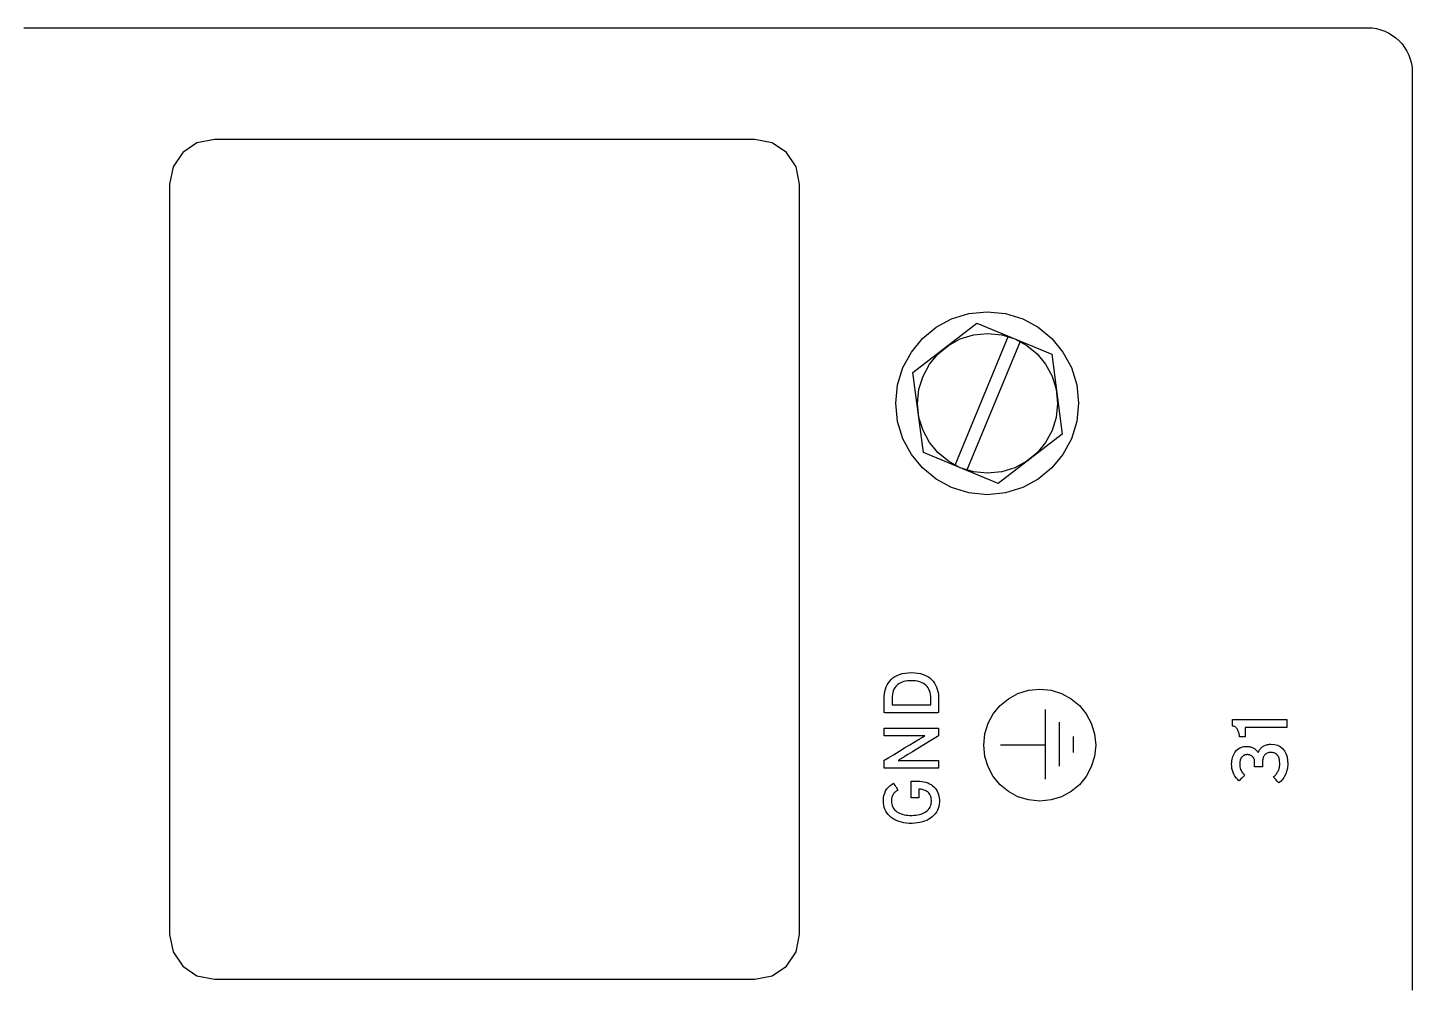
# Model space of a CAD drawing. Extents: x 1 to 47.7, y 0.2 to 33.3.
# Drawn here: x 34.264 to 36.737, y 17.798 to 19.51 of the extents above; entities that cross this region are included whole.
import ezdxf

# ---------------------------------------------------------------- set-up
doc = ezdxf.new("R2010")
doc.units = 0
doc.header["$MEASUREMENT"] = 0
doc.layers.add('4_0_____DWG', color=7, linetype='CONTINUOUS')

msp = doc.modelspace()

# ---------------------------------------------------------------- linework, layer by layer
at = {"layer": '4_0_____DWG'}
for points in [[(34.2575, 19.5102), (34.4822, 19.5102), (34.594, 19.5102), (34.7051, 19.5102), (34.8154, 19.5102), (34.9245, 19.5102), (35.0323, 19.5102), (35.1386, 19.5102), (35.2431, 19.5102), (35.3457, 19.5102), (35.3962, 19.5102), (35.4461, 19.5102), (35.4954, 19.5102), (35.544, 19.5102), (35.592, 19.5102), (35.6393, 19.5102), (35.6859, 19.5102), (35.7318, 19.5102), (35.7768, 19.5102), (35.8211, 19.5102), (35.8646, 19.5102), (35.9072, 19.5102), (35.949, 19.5102), (35.9898, 19.5102), (36.0297, 19.5102), (36.0686, 19.5102), (36.1066, 19.5102), (36.1435, 19.5102), (36.1794, 19.5102), (36.2142, 19.5102), (36.2479, 19.5102), (36.2805, 19.5102), (36.3119, 19.5102), (36.3422, 19.5102), (36.3712, 19.5102), (36.3991, 19.5102), (36.4256, 19.5102), (36.4509, 19.5102), (36.4748, 19.5102), (36.4974, 19.5102), (36.5186, 19.5102), (36.5384, 19.5102), (36.5568, 19.5102), (36.5738, 19.5102), (36.5892, 19.5102), (36.6032, 19.5102), (36.6156, 19.5102), (36.6264, 19.5102), (36.6357, 19.5102), (36.6433, 19.5102), (36.6493, 19.5102), (36.6536, 19.5102), (36.6562, 19.5102), (36.6571, 19.5102), (36.6571, 19.5102), (36.6652, 19.5098), (36.6732, 19.5086), (36.6809, 19.5066), (36.6882, 19.5039), (36.6952, 19.5006), (36.7018, 19.4965), (36.7079, 19.4919), (36.7136, 19.4868), (36.7188, 19.4811), (36.7234, 19.4749), (36.7274, 19.4683), (36.7308, 19.4613), (36.7335, 19.454), (36.7354, 19.4463), (36.7367, 19.4384), (36.7371, 19.4302), (36.7371, 19.4294), (36.7371, 19.4271), (36.7371, 19.4232), (36.7371, 19.4178), (36.7371, 19.4109), (36.7371, 19.4025), (36.7371, 19.3926), (36.7371, 19.3812), (36.7371, 19.3683), (36.7371, 19.354), (36.7371, 19.3383), (36.7371, 19.3211), (36.7371, 19.3025), (36.7371, 19.2825), (36.7371, 19.2611), (36.7371, 19.2383), (36.7371, 19.2141), (36.7371, 19.1886), (36.7371, 19.1618), (36.7371, 19.1336), (36.7371, 19.1041), (36.7371, 19.0733), (36.7371, 19.0411), (36.7371, 19.0078), (36.7371, 18.9731), (36.7371, 18.9372), (36.7371, 18.9), (36.7371, 18.8616), (36.7371, 18.822), (36.7371, 18.7811), (36.7371, 18.7391), (36.7371, 18.6959), (36.7371, 18.6515), (36.7371, 18.6059), (36.7371, 18.5592), (36.7371, 18.5114), (36.7371, 18.4624), (36.7371, 18.4123), (36.7371, 18.3612), (36.7371, 18.3089), (36.7371, 18.2555), (36.7371, 18.2011), (36.7371, 18.1457), (36.7371, 18.0892), (36.7371, 18.0317), (36.7371, 17.9731), (36.7371, 17.9136), (36.7371, 17.8531), (36.7371, 17.7915)], [(35.9596, 18.9824), (36.093, 18.9272), (36.1119, 18.7841), (35.9974, 18.6962), (35.8641, 18.7513), (35.8451, 18.8944), (35.9596, 18.9824)], [(36.0154, 18.9593), (35.9198, 18.7283)], [(35.9416, 18.7193), (36.0372, 18.9503)], [(36.0818, 18.1678), (36.0818, 18.2923)], [(36.1068, 18.1912), (36.1068, 18.27)], [(36.0818, 18.2288), (36.0018, 18.2288)], [(36.1318, 18.2156), (36.1318, 18.2445)]]:
    msp.add_lwpolyline(points, dxfattribs=at)
for points in [[(34.5176, 17.8907), (34.5239, 17.8596), (34.5411, 17.8342), (34.5665, 17.817), (34.5976, 17.8107), (34.6085, 17.8107), (34.6391, 17.8107), (34.6867, 17.8107), (34.7484, 17.8107), (34.8215, 17.8107), (34.903, 17.8107), (35.0801, 17.8107), (35.2573, 17.8107), (35.3388, 17.8107), (35.4119, 17.8107), (35.4736, 17.8107), (35.5212, 17.8107), (35.5518, 17.8107), (35.5626, 17.8107), (35.5938, 17.817), (35.6192, 17.8342), (35.6364, 17.8596), (35.6426, 17.8907), (35.6426, 17.8946), (35.6426, 17.9058), (35.6426, 17.9483), (35.6426, 18.0144), (35.6426, 18.1001), (35.6426, 18.2015), (35.6426, 18.3147), (35.6426, 18.5607), (35.6426, 18.8068), (35.6426, 18.92), (35.6426, 19.0214), (35.6426, 19.1071), (35.6426, 19.1732), (35.6426, 19.2157), (35.6426, 19.2269), (35.6426, 19.2307), (35.6364, 19.2619), (35.6192, 19.2873), (35.5938, 19.3045), (35.5626, 19.3107), (35.5518, 19.3107), (35.5212, 19.3107), (35.4736, 19.3107), (35.4119, 19.3107), (35.3388, 19.3107), (35.2573, 19.3107), (35.0801, 19.3107), (34.903, 19.3107), (34.8215, 19.3107), (34.7484, 19.3107), (34.6867, 19.3107), (34.6391, 19.3107), (34.6085, 19.3107), (34.5976, 19.3107), (34.5665, 19.3045), (34.5411, 19.2873), (34.5239, 19.2619), (34.5176, 19.2307), (34.5176, 19.2269), (34.5176, 19.2157), (34.5176, 19.1732), (34.5176, 19.1071), (34.5176, 19.0214), (34.5176, 18.92), (34.5176, 18.8068), (34.5176, 18.5607), (34.5176, 18.3147), (34.5176, 18.2015), (34.5176, 18.1001), (34.5176, 18.0144), (34.5176, 17.9483), (34.5176, 17.9058), (34.5176, 17.8946), (34.5176, 17.8907)], [(35.9778, 19.003), (36.0107, 18.9997), (36.0414, 18.9902), (36.0691, 18.9751), (36.0933, 18.9551), (36.1132, 18.9309), (36.1283, 18.9032), (36.1378, 18.8725), (36.1411, 18.8395), (36.1378, 18.8066), (36.1283, 18.7759), (36.1132, 18.7481), (36.0933, 18.7239), (36.0691, 18.7039), (36.0414, 18.6889), (36.0107, 18.6793), (35.9778, 18.676), (35.9449, 18.6793), (35.9143, 18.6889), (35.8865, 18.7039), (35.8624, 18.7239), (35.8424, 18.7481), (35.8274, 18.7759), (35.8179, 18.8066), (35.8145, 18.8395), (35.8179, 18.8725), (35.8274, 18.9032), (35.8424, 18.9309), (35.8624, 18.9551), (35.8865, 18.9751), (35.9143, 18.9902), (35.9449, 18.9997)], [(35.9785, 18.7145), (35.9533, 18.717), (35.9298, 18.7243), (35.9086, 18.7358), (35.8901, 18.751), (35.8748, 18.7695), (35.8633, 18.7907), (35.856, 18.8141), (35.8535, 18.8393), (35.856, 18.8644), (35.8633, 18.8879), (35.8748, 18.909), (35.8901, 18.9275), (35.9086, 18.9428), (35.9298, 18.9543), (35.9533, 18.9615), (35.9785, 18.9641), (36.0037, 18.9615), (36.0272, 18.9543), (36.0484, 18.9428), (36.0669, 18.9275), (36.0821, 18.909), (36.0937, 18.8879), (36.101, 18.8644), (36.1035, 18.8393), (36.101, 18.8141), (36.0937, 18.7907), (36.0821, 18.7695), (36.0669, 18.751), (36.0484, 18.7358), (36.0272, 18.7243), (36.0037, 18.717)], [(35.8425, 18.3583), (35.8484, 18.3581), (35.8538, 18.3574), (35.8589, 18.3565), (35.8636, 18.3551), (35.8679, 18.3534), (35.8718, 18.3513), (35.8753, 18.3489), (35.8784, 18.346), (35.8811, 18.3429), (35.8835, 18.3396), (35.8856, 18.3361), (35.8873, 18.3325), (35.8887, 18.3287), (35.8898, 18.3247), (35.8906, 18.3206), (35.891, 18.3163), (35.8911, 18.3124), (35.8911, 18.3112), (35.8911, 18.3083), (35.8911, 18.3044), (35.8911, 18.2999), (35.8911, 18.2954), (35.8911, 18.2914), (35.8911, 18.2884), (35.8911, 18.2869), (35.8892, 18.2868), (35.8807, 18.2868), (35.8674, 18.2868), (35.8511, 18.2868), (35.8339, 18.2868), (35.8177, 18.2868), (35.8044, 18.2868), (35.7959, 18.2868), (35.7939, 18.2869), (35.7939, 18.2884), (35.7939, 18.2914), (35.7939, 18.2954), (35.7939, 18.2999), (35.7939, 18.3044), (35.7939, 18.3083), (35.7939, 18.3112), (35.7939, 18.3124), (35.794, 18.3163), (35.7944, 18.3207), (35.7951, 18.3249), (35.7962, 18.3289), (35.7976, 18.3328), (35.7993, 18.3364), (35.8013, 18.3399), (35.8037, 18.3432), (35.8064, 18.3463), (35.8095, 18.349), (35.813, 18.3515), (35.817, 18.3535), (35.8213, 18.3552), (35.826, 18.3565), (35.8311, 18.3575), (35.8366, 18.3581)], [(35.8425, 18.3439), (35.8389, 18.3438), (35.8355, 18.3435), (35.8322, 18.343), (35.8291, 18.3423), (35.8262, 18.3414), (35.8234, 18.3403), (35.8209, 18.3389), (35.8185, 18.3374), (35.8163, 18.3356), (35.8144, 18.3335), (35.8127, 18.3312), (35.8113, 18.3286), (35.8101, 18.3258), (35.8092, 18.3227), (35.8086, 18.3193), (35.8082, 18.3157), (35.8081, 18.3124), (35.8081, 18.3118), (35.8081, 18.3106), (35.8081, 18.3088), (35.8081, 18.3068), (35.8081, 18.3048), (35.8081, 18.303), (35.8081, 18.3016), (35.8081, 18.3009), (35.8095, 18.3009), (35.8154, 18.3009), (35.8249, 18.3009), (35.8364, 18.3009), (35.8486, 18.3009), (35.8602, 18.3009), (35.8696, 18.3009), (35.8756, 18.3009), (35.877, 18.3009), (35.877, 18.3016), (35.877, 18.303), (35.877, 18.3048), (35.877, 18.3068), (35.877, 18.3088), (35.877, 18.3106), (35.877, 18.3118), (35.877, 18.3124), (35.8769, 18.3157), (35.8765, 18.3193), (35.8758, 18.3227), (35.8749, 18.3258), (35.8737, 18.3286), (35.8723, 18.3312), (35.8706, 18.3335), (35.8686, 18.3356), (35.8664, 18.3374), (35.864, 18.3389), (35.8614, 18.3403), (35.8587, 18.3414), (35.8558, 18.3423), (35.8528, 18.343), (35.8495, 18.3435), (35.8461, 18.3438)], [(36.0717, 18.3289), (36.0918, 18.3268), (36.1106, 18.321), (36.1276, 18.3118), (36.1424, 18.2996), (36.1546, 18.2848), (36.1638, 18.2678), (36.1696, 18.249), (36.1717, 18.2288), (36.1696, 18.2087), (36.1638, 18.1899), (36.1546, 18.1729), (36.1424, 18.1581), (36.1276, 18.1459), (36.1106, 18.1367), (36.0918, 18.1309), (36.0717, 18.1289), (36.0515, 18.1309), (36.0327, 18.1367), (36.0157, 18.1459), (36.0009, 18.1581), (35.9887, 18.1729), (35.9795, 18.1899), (35.9737, 18.2087), (35.9717, 18.2288), (35.9737, 18.249), (35.9795, 18.2678), (35.9887, 18.2848), (36.0009, 18.2996), (36.0157, 18.3118), (36.0327, 18.321), (36.0515, 18.3268)], [(35.8911, 18.2457), (35.8889, 18.2444), (35.883, 18.2407), (35.8744, 18.2355), (35.8644, 18.2293), (35.854, 18.2229), (35.8442, 18.2169), (35.8363, 18.212), (35.8313, 18.2089), (35.8297, 18.208), (35.8282, 18.207), (35.8267, 18.2062), (35.8253, 18.2053), (35.8239, 18.2045), (35.8225, 18.2037), (35.8212, 18.2029), (35.82, 18.2022), (35.8187, 18.2015), (35.8195, 18.2012), (35.8219, 18.2012), (35.8243, 18.2012), (35.8268, 18.2012), (35.8293, 18.2012), (35.832, 18.2012), (35.8347, 18.2013), (35.8375, 18.2013), (35.8403, 18.2013), (35.8421, 18.2013), (35.8466, 18.2013), (35.8534, 18.2013), (35.8616, 18.2013), (35.8703, 18.2013), (35.8784, 18.2013), (35.8852, 18.2013), (35.8898, 18.2013), (35.8911, 18.2013), (35.8911, 18.2007), (35.8911, 18.1992), (35.8911, 18.1973), (35.8911, 18.195), (35.8911, 18.1926), (35.8911, 18.1905), (35.8911, 18.1888), (35.8911, 18.1878), (35.8904, 18.1876), (35.8841, 18.1876), (35.8727, 18.1876), (35.8578, 18.1876), (35.8413, 18.1876), (35.825, 18.1876), (35.8105, 18.1876), (35.7997, 18.1876), (35.7943, 18.1876), (35.7939, 18.1879), (35.7939, 18.1891), (35.7939, 18.1909), (35.7939, 18.1932), (35.7939, 18.1957), (35.7939, 18.1981), (35.7939, 18.2001), (35.7939, 18.2015), (35.7939, 18.202), (35.7961, 18.2033), (35.8019, 18.2068), (35.8102, 18.2118), (35.82, 18.2177), (35.8301, 18.2238), (35.8396, 18.2295), (35.8473, 18.2342), (35.8521, 18.2371), (35.8538, 18.2381), (35.8556, 18.2392), (35.8573, 18.2402), (35.859, 18.2411), (35.8606, 18.242), (35.8622, 18.2429), (35.8637, 18.2438), (35.8651, 18.2446), (35.8665, 18.2453), (35.8657, 18.2456), (35.8633, 18.2456), (35.8608, 18.2455), (35.8583, 18.2455), (35.8557, 18.2455), (35.853, 18.2455), (35.8502, 18.2455), (35.8474, 18.2455), (35.8445, 18.2455), (35.8427, 18.2455), (35.8382, 18.2455), (35.8315, 18.2455), (35.8233, 18.2455), (35.8147, 18.2455), (35.8066, 18.2455), (35.7998, 18.2455), (35.7953, 18.2455), (35.7939, 18.2455), (35.7939, 18.2461), (35.7939, 18.2476), (35.7939, 18.2495), (35.7939, 18.2518), (35.7939, 18.2542), (35.7939, 18.2563), (35.7939, 18.258), (35.7939, 18.259), (35.7946, 18.2592), (35.8009, 18.2592), (35.8124, 18.2592), (35.8272, 18.2592), (35.8437, 18.2592), (35.8601, 18.2592), (35.8746, 18.2592), (35.8854, 18.2592), (35.8908, 18.2592), (35.8911, 18.2589), (35.8911, 18.2578), (35.8911, 18.2561), (35.8911, 18.2539), (35.8911, 18.2516), (35.8911, 18.2494), (35.8911, 18.2475), (35.8911, 18.2462)], [(36.5131, 18.2605), (36.5103, 18.2605), (36.5027, 18.2605), (36.4918, 18.2605), (36.4791, 18.2605), (36.4661, 18.2605), (36.4541, 18.2605), (36.4447, 18.2605), (36.4393, 18.2605), (36.4386, 18.2603), (36.4386, 18.2591), (36.4386, 18.257), (36.4386, 18.2544), (36.4386, 18.2514), (36.4386, 18.2486), (36.4386, 18.2462), (36.4386, 18.2445), (36.4386, 18.2438), (36.4382, 18.2438), (36.4372, 18.2438), (36.4357, 18.2438), (36.434, 18.2438), (36.4323, 18.2438), (36.4306, 18.2438), (36.4294, 18.2438), (36.4286, 18.2438), (36.4285, 18.2447), (36.4283, 18.2464), (36.428, 18.248), (36.4277, 18.2496), (36.4273, 18.2511), (36.4268, 18.2525), (36.4263, 18.2539), (36.4257, 18.2553), (36.4251, 18.2566), (36.4244, 18.2577), (36.4236, 18.2588), (36.4227, 18.2598), (36.4217, 18.2607), (36.4206, 18.2614), (36.4194, 18.2621), (36.4181, 18.2626), (36.4167, 18.263), (36.4159, 18.2633), (36.4159, 18.2641), (36.4159, 18.2656), (36.4159, 18.2674), (36.4159, 18.2694), (36.4159, 18.2713), (36.4159, 18.273), (36.4159, 18.2742), (36.4159, 18.2746), (36.4197, 18.2746), (36.4295, 18.2746), (36.4437, 18.2746), (36.4602, 18.2746), (36.4773, 18.2746), (36.4928, 18.2746), (36.5051, 18.2746), (36.5121, 18.2746), (36.5131, 18.2745), (36.5131, 18.2734), (36.5131, 18.2717), (36.5131, 18.2694), (36.5131, 18.2669), (36.5131, 18.2645), (36.5131, 18.2625), (36.5131, 18.2611)], [(36.4843, 18.2304), (36.4907, 18.2299), (36.4964, 18.2285), (36.5013, 18.2262), (36.5054, 18.223), (36.5088, 18.2189), (36.5114, 18.214), (36.5133, 18.2082), (36.5144, 18.2016), (36.5147, 18.1948), (36.5146, 18.1925), (36.5143, 18.1903), (36.514, 18.188), (36.5136, 18.1858), (36.5131, 18.1837), (36.5125, 18.1815), (36.5118, 18.1794), (36.511, 18.1773), (36.5101, 18.1752), (36.509, 18.1732), (36.5079, 18.1713), (36.5067, 18.1694), (36.5055, 18.1677), (36.5041, 18.1661), (36.5027, 18.1646), (36.5011, 18.1632), (36.4995, 18.1619), (36.4985, 18.1613), (36.4979, 18.162), (36.4968, 18.1632), (36.4954, 18.1648), (36.4939, 18.1666), (36.4923, 18.1684), (36.4909, 18.17), (36.4898, 18.1713), (36.4892, 18.172), (36.4899, 18.1726), (36.491, 18.1737), (36.4922, 18.1748), (36.4932, 18.176), (36.4942, 18.1772), (36.4951, 18.1784), (36.4959, 18.1797), (36.4966, 18.181), (36.4973, 18.1823), (36.4979, 18.1837), (36.4985, 18.1851), (36.499, 18.1865), (36.4994, 18.1879), (36.4997, 18.1893), (36.4999, 18.1907), (36.5001, 18.1921), (36.5003, 18.1935), (36.5003, 18.195), (36.5003, 18.1973), (36.5001, 18.1996), (36.4998, 18.2018), (36.4995, 18.2038), (36.499, 18.2056), (36.4984, 18.2072), (36.4977, 18.2087), (36.4969, 18.2101), (36.496, 18.2112), (36.495, 18.2122), (36.4939, 18.2131), (36.4928, 18.2138), (36.4915, 18.2144), (36.4902, 18.2149), (36.4888, 18.2153), (36.4873, 18.2156), (36.4857, 18.2158), (36.484, 18.2158), (36.4824, 18.2157), (36.4808, 18.2155), (36.4794, 18.2151), (36.4781, 18.2147), (36.4768, 18.2141), (36.4757, 18.2135), (36.4746, 18.2127), (36.4737, 18.2118), (36.4729, 18.2108), (36.4722, 18.2096), (36.4715, 18.2084), (36.471, 18.2072), (36.4706, 18.2058), (36.4702, 18.2044), (36.4699, 18.2029), (36.4698, 18.2013), (36.4697, 18.1997), (36.4696, 18.1987), (36.4696, 18.1981), (36.4696, 18.1971), (36.4696, 18.1958), (36.4696, 18.1943), (36.4696, 18.1928), (36.4696, 18.1915), (36.4696, 18.1905), (36.4696, 18.19), (36.4695, 18.1899), (36.4685, 18.1899), (36.4668, 18.1899), (36.4646, 18.1899), (36.4623, 18.1899), (36.4599, 18.1899), (36.4579, 18.1899), (36.4563, 18.1899), (36.4556, 18.1899), (36.4555, 18.1901), (36.4555, 18.1908), (36.4555, 18.1918), (36.4555, 18.1932), (36.4555, 18.1947), (36.4555, 18.1961), (36.4555, 18.1973), (36.4555, 18.1982), (36.4555, 18.1986), (36.4555, 18.1999), (36.4554, 18.2013), (36.4551, 18.2026), (36.4548, 18.2038), (36.4543, 18.2049), (36.4538, 18.206), (36.4531, 18.207), (36.4524, 18.2079), (36.4515, 18.2087), (36.4506, 18.2093), (36.4497, 18.21), (36.4487, 18.2105), (36.4477, 18.2109), (36.4467, 18.2113), (36.4456, 18.2116), (36.4444, 18.2117), (36.4432, 18.2119), (36.4421, 18.2119), (36.4416, 18.2119), (36.4411, 18.2118), (36.4406, 18.2118), (36.4401, 18.2117), (36.4396, 18.2117), (36.4391, 18.2116), (36.4386, 18.2115), (36.4381, 18.2113), (36.4375, 18.2112), (36.437, 18.2109), (36.4365, 18.2107), (36.436, 18.2104), (36.4355, 18.2101), (36.435, 18.2097), (36.4345, 18.2094), (36.4341, 18.209), (36.4336, 18.2085), (36.4332, 18.2081), (36.4327, 18.2076), (36.4323, 18.2071), (36.4319, 18.2065), (36.4315, 18.2059), (36.4311, 18.2053), (36.4307, 18.2046), (36.4304, 18.2039), (36.4301, 18.2032), (36.4298, 18.2024), (36.4296, 18.2016), (36.4294, 18.2007), (36.4292, 18.1998), (36.429, 18.1988), (36.4289, 18.1978), (36.4288, 18.1967), (36.4288, 18.1956), (36.4288, 18.1945), (36.4288, 18.1924), (36.4291, 18.19), (36.4297, 18.1877), (36.4304, 18.1855), (36.4314, 18.1834), (36.4326, 18.1814), (36.434, 18.1794), (36.4357, 18.1776), (36.4375, 18.1758), (36.4375, 18.1752), (36.4366, 18.1743), (36.4353, 18.173), (36.4337, 18.1713), (36.4319, 18.1695), (36.4303, 18.1678), (36.4289, 18.1664), (36.4279, 18.1654), (36.4275, 18.1651), (36.4248, 18.1678), (36.4223, 18.1706), (36.4202, 18.1737), (36.4184, 18.1768), (36.4169, 18.1801), (36.4158, 18.1836), (36.415, 18.1872), (36.4145, 18.191), (36.4144, 18.1948), (36.4145, 18.1978), (36.4148, 18.2007), (36.4152, 18.2035), (36.4159, 18.2062), (36.4167, 18.2087), (36.4176, 18.2112), (36.4188, 18.2135), (36.4201, 18.2157), (36.4216, 18.2178), (36.4233, 18.2197), (36.4251, 18.2213), (36.4271, 18.2227), (36.4292, 18.2239), (36.4314, 18.2249), (36.4339, 18.2257), (36.4364, 18.2262), (36.4391, 18.2265), (36.4416, 18.2265), (36.4434, 18.2264), (36.4452, 18.2262), (36.4469, 18.2259), (36.4484, 18.2256), (36.4499, 18.2252), (36.4513, 18.2247), (36.4526, 18.2242), (36.4538, 18.2235), (36.4549, 18.2228), (36.456, 18.2221), (36.457, 18.2212), (36.4579, 18.2204), (36.4588, 18.2195), (36.4596, 18.2185), (36.4604, 18.2175), (36.4612, 18.2165), (36.4618, 18.2154), (36.4623, 18.2162), (36.4629, 18.2177), (36.4635, 18.219), (36.4642, 18.2204), (36.4651, 18.2216), (36.466, 18.2228), (36.467, 18.2239), (36.4681, 18.225), (36.4694, 18.226), (36.4706, 18.2269), (36.472, 18.2277), (36.4735, 18.2284), (36.4751, 18.229), (36.4767, 18.2295), (36.4785, 18.2299), (36.4803, 18.2302), (36.4822, 18.2304)], [(35.8531, 18.1646), (35.8573, 18.1645), (35.8612, 18.1641), (35.8649, 18.1634), (35.8684, 18.1625), (35.8717, 18.1613), (35.8747, 18.1599), (35.8776, 18.1583), (35.8802, 18.1564), (35.8826, 18.1542), (35.8847, 18.1519), (35.8866, 18.1494), (35.8883, 18.1467), (35.8897, 18.1439), (35.8908, 18.1409), (35.8917, 18.1378), (35.8923, 18.1345), (35.8926, 18.131), (35.8926, 18.1272), (35.8922, 18.1232), (35.8915, 18.1194), (35.8904, 18.1158), (35.889, 18.1125), (35.8872, 18.1093), (35.8851, 18.1063), (35.8826, 18.1035), (35.8798, 18.101), (35.8767, 18.0986), (35.8734, 18.0964), (35.8699, 18.0945), (35.8661, 18.0929), (35.8621, 18.0916), (35.8578, 18.0906), (35.8534, 18.0898), (35.8487, 18.0893), (35.8437, 18.089), (35.8387, 18.0891), (35.8338, 18.0895), (35.8292, 18.0902), (35.8249, 18.0911), (35.8207, 18.0923), (35.8168, 18.0937), (35.8131, 18.0955), (35.8097, 18.0975), (35.8064, 18.0998), (35.8035, 18.1023), (35.8009, 18.105), (35.7987, 18.1078), (35.7967, 18.1109), (35.7952, 18.1142), (35.794, 18.1177), (35.7931, 18.1214), (35.7926, 18.1253), (35.7924, 18.1296), (35.7927, 18.1345), (35.7935, 18.1391), (35.7948, 18.1433), (35.7965, 18.1472), (35.7986, 18.1508), (35.8013, 18.154), (35.8044, 18.1568), (35.8079, 18.1593), (35.8106, 18.1608), (35.811, 18.1601), (35.8119, 18.1587), (35.8131, 18.1569), (35.8144, 18.1548), (35.8157, 18.1527), (35.8169, 18.1508), (35.8179, 18.1494), (35.8184, 18.1486), (35.8178, 18.148), (35.8165, 18.1472), (35.8153, 18.1464), (35.8142, 18.1455), (35.8131, 18.1446), (35.8122, 18.1437), (35.8113, 18.1428), (35.8105, 18.1418), (35.8097, 18.1408), (35.8091, 18.1398), (35.8086, 18.1386), (35.8082, 18.1374), (35.8078, 18.1362), (35.8075, 18.1349), (35.8072, 18.1335), (35.807, 18.1321), (35.8069, 18.1305), (35.8069, 18.129), (35.807, 18.1263), (35.8074, 18.1238), (35.808, 18.1213), (35.8088, 18.119), (35.8099, 18.1169), (35.8112, 18.1149), (35.8127, 18.113), (35.8145, 18.1114), (35.8165, 18.1098), (35.8188, 18.1084), (35.8213, 18.1072), (35.8239, 18.1062), (35.8267, 18.1053), (35.8297, 18.1046), (35.8329, 18.104), (35.8363, 18.1036), (35.8399, 18.1034), (35.8436, 18.1034), (35.8472, 18.1035), (35.8506, 18.1038), (35.8538, 18.1043), (35.8568, 18.1049), (35.8597, 18.1058), (35.8624, 18.1067), (35.8649, 18.1079), (35.8672, 18.1092), (35.8694, 18.1107), (35.8714, 18.1123), (35.8731, 18.1141), (35.8746, 18.116), (35.8758, 18.1181), (35.8768, 18.1203), (35.8775, 18.1227), (35.878, 18.1252), (35.8782, 18.1279), (35.8781, 18.1305), (35.8779, 18.1329), (35.8775, 18.1352), (35.8769, 18.1373), (35.8762, 18.1392), (35.8753, 18.1409), (35.8742, 18.1425), (35.873, 18.144), (35.8717, 18.1452), (35.8702, 18.1463), (35.8686, 18.1472), (35.867, 18.148), (35.8654, 18.1487), (35.8637, 18.1493), (35.8619, 18.1497), (35.86, 18.15), (35.8581, 18.1502), (35.8563, 18.1503), (35.8563, 18.1503), (35.8562, 18.1503), (35.8562, 18.1503), (35.8561, 18.1503), (35.856, 18.1503), (35.856, 18.1503), (35.8559, 18.1503), (35.8559, 18.1503), (35.8559, 18.1502), (35.8559, 18.1494), (35.8559, 18.1478), (35.8559, 18.1456), (35.8559, 18.143), (35.8559, 18.1404), (35.8559, 18.138), (35.8559, 18.1362), (35.8559, 18.1351), (35.8558, 18.1349), (35.8549, 18.1349), (35.8533, 18.1349), (35.8512, 18.1349), (35.8488, 18.1349), (35.8465, 18.1349), (35.8444, 18.1349), (35.8428, 18.1349), (35.842, 18.1349), (35.8419, 18.1353), (35.8419, 18.1375), (35.8419, 18.1412), (35.8419, 18.1458), (35.8419, 18.1508), (35.8419, 18.1557), (35.8419, 18.16), (35.8419, 18.1631), (35.8419, 18.1646), (35.8422, 18.1646), (35.8431, 18.1646), (35.8446, 18.1646), (35.8464, 18.1646), (35.8483, 18.1646), (35.8501, 18.1646), (35.8516, 18.1646), (35.8527, 18.1646)]]:
    msp.add_lwpolyline(points, close=True, dxfattribs=at)

doc.saveas('drawing.dxf')
